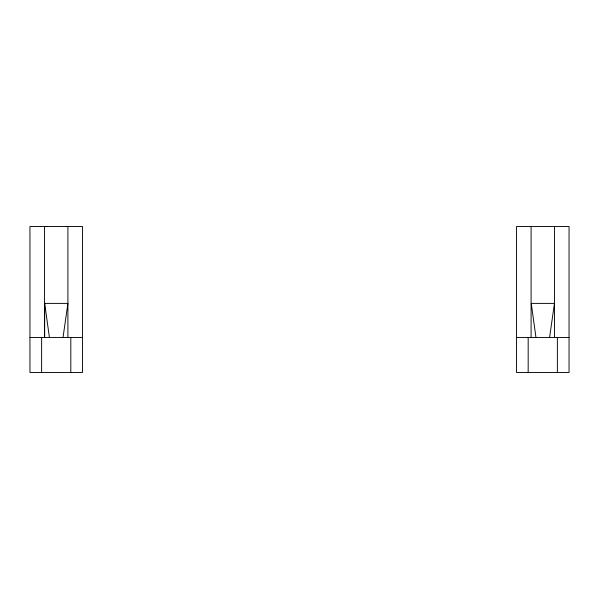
<?xml version="1.0" encoding="UTF-8"?>
<svg xmlns="http://www.w3.org/2000/svg" width="599" height="599" viewBox="0 0 599 599"><rect width="100%" height="100%" fill="white"/><g stroke="black" fill="none" stroke-linecap="round" stroke-linejoin="round"><path stroke-width="0.9" d="M29.95 337.454L29.95 226.512L82.497 226.512L82.497 372.481L29.95 372.481L29.95 337.454L82.497 337.454M44.543 337.454L44.551 226.512M44.67 337.454L44.67 303.394L67.904 303.394L63.037 337.454M67.904 337.454L67.904 226.512M516.503 337.454L516.503 226.512L569.05 226.512L569.05 372.481L516.503 372.481L516.503 337.454L569.05 337.454M554.449 337.454L554.457 226.512M531.096 337.454L531.096 226.512M549.59 337.454L554.449 303.394L531.253 303.394L535.963 337.454M45.524 226.519L46.954 226.519M65.493 226.519L66.931 226.519M44.67 303.394L49.41 337.454M557.37 337.454L557.37 372.481M528.176 337.454L528.176 372.481M70.817 337.454L70.817 372.481M41.623 337.454L41.623 372.481"/></g></svg>
